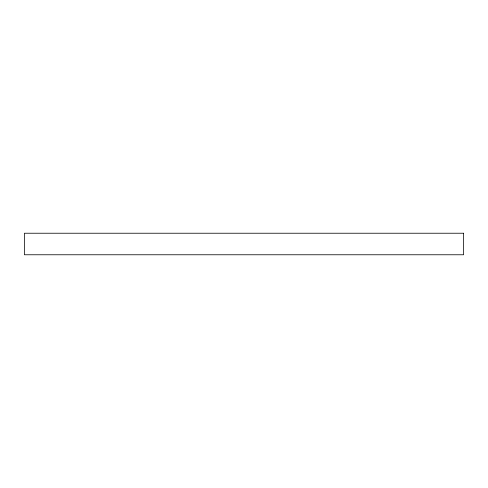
<?xml version="1.0" encoding="UTF-8"?>
<svg xmlns="http://www.w3.org/2000/svg" width="488" height="488" viewBox="0 0 488 488"><rect width="100%" height="100%" fill="white"/><g stroke="black" fill="none" stroke-linecap="round" stroke-linejoin="round"><path stroke-width="0.73" d="M463.6 233.234L24.4 233.234L24.4 254.766L463.6 254.766L463.6 233.234"/></g></svg>
